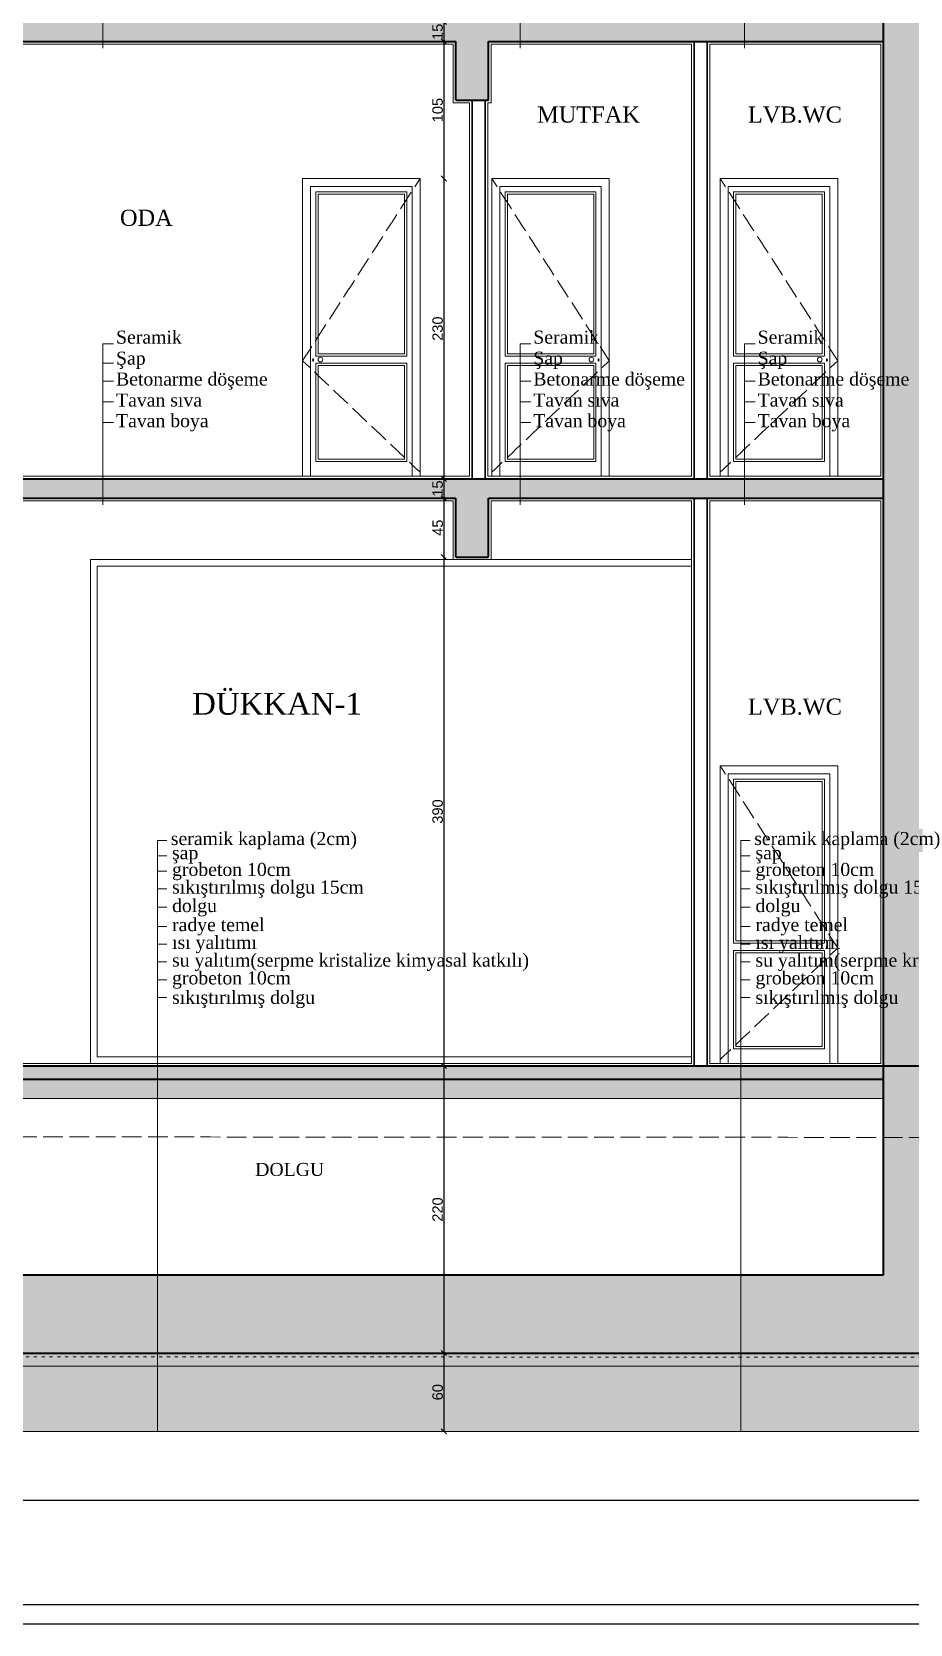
# Model space of a CAD drawing. Header units: centimetres. Extents: x 14449 to 53524, y -19051 to -10746.
# Drawn here: x 40898 to 41571, y -12946 to -11726 of the extents above; entities that cross this region are included whole.
import ezdxf

# ---------------------------------------------------------------- set-up
doc = ezdxf.new("R2010")
doc.units = ezdxf.units.CM
for name, pattern in [('ACAD_ISO03W100', [30, 12, -18]), ('DOT', [6.35, 0, -6.35]), ('IZDUSUM1', [20, 7.5, -5, 7.5, 0])]:
    doc.linetypes.add(name, pattern=pattern)
for name, color, linetype, lineweight in [('İNCE', 8, 'Continuous', 5), ('malzeme cizgisi', 242, 'Continuous', 20), ('P-TEFRİŞ', 253, 'Continuous', 5), ('P-ÖLÇÜ İÇ', 243, 'Continuous', 0), ('rtm-duv tugla', 22, 'Continuous', 35), ('rtm-izdusum-üst ince', 8, 'IZDUSUM1', 5), ('rtm-kesit katmanı-04', 33, 'Continuous', 25), ('rtm-kesit katmanı-05', 153, 'Continuous', 20), ('rtm-kesit katmanı-06', 136, 'Continuous', 15), ('rtm-mhl-yazı-malzeme', 7, 'Continuous', 13), ('rtm-sıva', 252, 'Continuous', 15), ('rtm-tarama-betonarme', 51, 'Continuous', 13), ('rtm-tas_betonarme', 50, 'Continuous', 40)]:
    doc.layers.add(name, color=color, linetype=linetype, lineweight=lineweight)
doc.styles.get("Standard").update_dxf_attribs({"font": 'arial.ttf'})
doc.styles.add('times new roman_1_18', font='times.ttf', dxfattribs={"height": 0.2})
doc.styles.add('ölçü', font='times.ttf', dxfattribs={"height": 10})
doc.dimstyles.new('İÇ ÖLÇÜ', dxfattribs={"dimtxt": 8, "dimasz": 4, "dimexe": 1.25, "dimexo": 0.625, "dimtad": 1, "dimdec": 0, "dimtxsty": 'Standard', "dimblk": 'OBLIQUE', "dimcen": 2.5, "dimse1": 1, "dimse2": 1, "dimclrd": 256, "dimclrt": 256, "dimadec": 0, "dimazin": 0, "dimtfac": 1, "dimtdec": 0, "dimtmove": 1, "dimatfit": 3, "dimldrblk": 'OBLIQUE', "dimfxl": 1, "dimarcsym": 0})

# ---------------------------------------------------------------- blocks, each defined once
blk = doc.blocks.new('gfsdhfdjfg')
at = {"layer": 'malzeme cizgisi'}
for points in [[(-6256, -2123), (-6256, -1670.1)], [(-6256, -1670.1), (-6248.9, -1670.1)], [(-6256, -1681.9), (-6248.9, -1681.9)], [(-6256, -1693.8), (-6248.9, -1693.8)], [(-6256, -1707.2), (-6248.9, -1707.2)], [(-6256, -1721.4), (-6248.9, -1721.4)], [(-6256, -1736), (-6248.9, -1736)], [(-6256, -1749.6), (-6248.9, -1749.6)], [(-6256, -1763.2), (-6248.9, -1763.2)], [(-6256, -1776.9), (-6248.9, -1776.9)], [(-6256, -1790.5), (-6248.9, -1790.5)]]:
    blk.add_lwpolyline(points, dxfattribs=at)
at = {"layer": 'rtm-mhl-yazı-malzeme', "linetype": 'Continuous', "lineweight": 0, "style": 'times new roman_1_18'}
for s, p in [(' seramik kaplama (2cm)', (-6249.5, -1673.7)), ('şap', (-6244.8, -1684.6)), ('grobeton 10cm', (-6244.8, -1697.4)), ('sıkıştırılmış dolgu 15cm', (-6244.8, -1710.9)), ('dolgu', (-6244.8, -1725.1)), ('radye temel ', (-6244.8, -1739.7)), ('ısı yalıtımı', (-6244.8, -1753.3)), ('su yalıtım(serpme kristalize kimyasal katkılı)', (-6244.8, -1766.9)), ('grobeton 10cm', (-6244.8, -1780.5)), ('sıkıştırılmış dolgu ', (-6244.8, -1795.4))]:
    blk.add_text(s, height=10, dxfattribs=at).set_placement(p)
blk = doc.blocks.new('_Oblique')
at = {"color": 0, "linetype": 'ByBlock', "lineweight": -2}
blk.add_line((-0.5, -0.5), (0.5, 0.5), dxfattribs=at)
blk = doc.blocks.new('*D4170')
at = {"layer": 'Defpoints', "color": 0, "lineweight": 30, "transparency": 16777216}
for p in [(41213.4, -11718.5), (41213.4, -11733.5), (41213.4, -11733.5)]:
    blk.add_point(p, dxfattribs=at)
at = {"layer": 'P-ÖLÇÜ İÇ', "lineweight": -2, "transparency": 16777216}
blk.add_line((41213.4, -11718.5), (41213.4, -11733.5), dxfattribs=at)
at = {"layer": 'P-ÖLÇÜ İÇ', "lineweight": -2, "transparency": 16777216, "xscale": 4, "yscale": 4, "zscale": 4}
for p, rotation in [((41213.4, -11718.5), 90), ((41213.4, -11733.5), 270)]:
    blk.add_blockref('_Oblique', p, dxfattribs=dict(at, rotation=rotation))
at = {"layer": 'P-ÖLÇÜ İÇ', "transparency": 16777216, "insert": (41208.6, -11726), "char_height": 8, "attachment_point": 5, "rotation": 90}
blk.add_mtext('15', dxfattribs=at)
blk = doc.blocks.new('*D4171')
at = {"layer": 'Defpoints', "color": 0, "lineweight": 30, "transparency": 16777216}
for p in [(41213.4, -11733.5), (41213.4, -11838.5), (41214.8, -11838.5)]:
    blk.add_point(p, dxfattribs=at)
at = {"layer": 'P-ÖLÇÜ İÇ', "lineweight": -2, "transparency": 16777216}
blk.add_line((41213.4, -11733.5), (41213.4, -11838.5), dxfattribs=at)
at = {"layer": 'P-ÖLÇÜ İÇ', "lineweight": -2, "transparency": 16777216, "xscale": 4, "yscale": 4, "zscale": 4}
for p, rotation in [((41213.4, -11733.5), 90), ((41213.4, -11838.5), 270)]:
    blk.add_blockref('_Oblique', p, dxfattribs=dict(at, rotation=rotation))
at = {"layer": 'P-ÖLÇÜ İÇ', "transparency": 16777216, "insert": (41208.6, -11786), "char_height": 8, "attachment_point": 5, "rotation": 90}
blk.add_mtext('105', dxfattribs=at)
blk = doc.blocks.new('*D4172')
at = {"layer": 'Defpoints', "color": 0, "lineweight": 30, "transparency": 16777216}
for p in [(41214.8, -11838.5), (41213.4, -12068.5), (41213.4, -12068.5)]:
    blk.add_point(p, dxfattribs=at)
at = {"layer": 'P-ÖLÇÜ İÇ', "lineweight": -2, "transparency": 16777216}
blk.add_line((41213.4, -11838.5), (41213.4, -12068.5), dxfattribs=at)
at = {"layer": 'P-ÖLÇÜ İÇ', "lineweight": -2, "transparency": 16777216, "xscale": 4, "yscale": 4, "zscale": 4}
for p, rotation in [((41213.4, -11838.5), 90), ((41213.4, -12068.5), 270)]:
    blk.add_blockref('_Oblique', p, dxfattribs=dict(at, rotation=rotation))
at = {"layer": 'P-ÖLÇÜ İÇ', "transparency": 16777216, "insert": (41208.6, -11953.5), "char_height": 8, "attachment_point": 5, "rotation": 90}
blk.add_mtext('230', dxfattribs=at)
blk = doc.blocks.new('*D4173')
at = {"layer": 'Defpoints', "color": 0, "lineweight": 30, "transparency": 16777216}
for p in [(41213.4, -12068.5), (41213.4, -12083.5), (41213.4, -12083.5)]:
    blk.add_point(p, dxfattribs=at)
at = {"layer": 'P-ÖLÇÜ İÇ', "lineweight": -2, "transparency": 16777216}
blk.add_line((41213.4, -12068.5), (41213.4, -12083.5), dxfattribs=at)
at = {"layer": 'P-ÖLÇÜ İÇ', "lineweight": -2, "transparency": 16777216, "xscale": 4, "yscale": 4, "zscale": 4}
for p, rotation in [((41213.4, -12068.5), 90), ((41213.4, -12083.5), 270)]:
    blk.add_blockref('_Oblique', p, dxfattribs=dict(at, rotation=rotation))
at = {"layer": 'P-ÖLÇÜ İÇ', "transparency": 16777216, "insert": (41208.6, -12076), "char_height": 8, "attachment_point": 5, "rotation": 90}
blk.add_mtext('15', dxfattribs=at)
blk = doc.blocks.new('*D4174')
at = {"layer": 'Defpoints', "color": 0, "lineweight": 30, "transparency": 16777216}
for p in [(41213.4, -12083.5), (41213.4, -12128.5), (41213.6, -12128.5)]:
    blk.add_point(p, dxfattribs=at)
at = {"layer": 'P-ÖLÇÜ İÇ', "lineweight": -2, "transparency": 16777216}
blk.add_line((41213.4, -12083.5), (41213.4, -12128.5), dxfattribs=at)
at = {"layer": 'P-ÖLÇÜ İÇ', "lineweight": -2, "transparency": 16777216, "xscale": 4, "yscale": 4, "zscale": 4}
for p, rotation in [((41213.4, -12083.5), 90), ((41213.4, -12128.5), 270)]:
    blk.add_blockref('_Oblique', p, dxfattribs=dict(at, rotation=rotation))
at = {"layer": 'P-ÖLÇÜ İÇ', "transparency": 16777216, "insert": (41208.7, -12106), "char_height": 8, "attachment_point": 5, "rotation": 90}
blk.add_mtext('45', dxfattribs=at)
blk = doc.blocks.new('*D4162')
at = {"layer": 'Defpoints', "color": 0, "lineweight": 30, "transparency": 16777216}
for p in [(41213.6, -12128.5), (41213.4, -12518.5), (41213.4, -12518.5)]:
    blk.add_point(p, dxfattribs=at)
at = {"layer": 'P-ÖLÇÜ İÇ', "lineweight": -2, "transparency": 16777216}
blk.add_line((41213.4, -12128.5), (41213.4, -12518.5), dxfattribs=at)
at = {"layer": 'P-ÖLÇÜ İÇ', "lineweight": -2, "transparency": 16777216, "xscale": 4, "yscale": 4, "zscale": 4}
for p, rotation in [((41213.4, -12128.5), 90), ((41213.4, -12518.5), 270)]:
    blk.add_blockref('_Oblique', p, dxfattribs=dict(at, rotation=rotation))
at = {"layer": 'P-ÖLÇÜ İÇ', "transparency": 16777216, "insert": (41208.6, -12323.5), "char_height": 8, "attachment_point": 5, "rotation": 90}
blk.add_mtext('390', dxfattribs=at)
blk = doc.blocks.new('*D4163')
at = {"layer": 'Defpoints', "color": 0, "lineweight": 30, "transparency": 16777216}
for p in [(41213.4, -12518.5), (41213.4, -12738.5), (41213.4, -12738.5)]:
    blk.add_point(p, dxfattribs=at)
at = {"layer": 'P-ÖLÇÜ İÇ', "lineweight": -2, "transparency": 16777216}
blk.add_line((41213.4, -12518.5), (41213.4, -12738.5), dxfattribs=at)
at = {"layer": 'P-ÖLÇÜ İÇ', "lineweight": -2, "transparency": 16777216, "xscale": 4, "yscale": 4, "zscale": 4}
for p, rotation in [((41213.4, -12518.5), 90), ((41213.4, -12738.5), 270)]:
    blk.add_blockref('_Oblique', p, dxfattribs=dict(at, rotation=rotation))
at = {"layer": 'P-ÖLÇÜ İÇ', "transparency": 16777216, "insert": (41208.6, -12628.5), "char_height": 8, "attachment_point": 5, "rotation": 90}
blk.add_mtext('220', dxfattribs=at)
blk = doc.blocks.new('*D4164')
at = {"layer": 'Defpoints', "color": 0, "lineweight": 30, "transparency": 16777216}
for p in [(41213.4, -12738.5), (41213.4, -12798.5), (41213.4, -12798.5)]:
    blk.add_point(p, dxfattribs=at)
at = {"layer": 'P-ÖLÇÜ İÇ', "lineweight": -2, "transparency": 16777216}
blk.add_line((41213.4, -12738.5), (41213.4, -12798.5), dxfattribs=at)
at = {"layer": 'P-ÖLÇÜ İÇ', "lineweight": -2, "transparency": 16777216, "xscale": 4, "yscale": 4, "zscale": 4}
for p, rotation in [((41213.4, -12738.5), 90), ((41213.4, -12798.5), 270)]:
    blk.add_blockref('_Oblique', p, dxfattribs=dict(at, rotation=rotation))
at = {"layer": 'P-ÖLÇÜ İÇ', "transparency": 16777216, "insert": (41208.6, -12768.5), "char_height": 8, "attachment_point": 5, "rotation": 90}
blk.add_mtext('60', dxfattribs=at)

msp = doc.modelspace()

# ---------------------------------------------------------------- hatches: boundary and pattern name
at = {"layer": 'İNCE'}
h = msp.add_hatch(dxfattribs=at)
h.set_pattern_fill('TRIANG', color=256)
h.set_pattern_definition([(60, (14086.807, -2365.1685), (-4.7625, 8.248892), [4.7625, -4.7625]), (120, (14086.807, -2365.1685), (-9.525, 5e-09), [4.7625, -4.7625]), (0, (14084.426, -2361.044), (4.7625, 8.248892), [4.7625, -4.7625])])
h.paths.add_polyline_path([(41550.1, -12543.5), (41550.1, -12528.5), (40495.2, -12528.5), (40495.2, -12543.5)])
h = msp.add_hatch(dxfattribs=at)
h.set_pattern_fill('TRIANG', color=256)
h.set_pattern_definition([(60, (23954.207, 3570.427), (-4.7625, 8.248892), [4.7625, -4.7625]), (120, (23954.207, 3570.427), (-9.525, 5e-09), [4.7625, -4.7625]), (0, (23951.826, 3574.551), (4.7625, 8.248892), [4.7625, -4.7625])])
h.paths.add_polyline_path([(43551.8, -12748.5), (43551.8, -12738.5), (40465.2, -12738.5), (40465.2, -12748.5)])
h = msp.add_hatch(dxfattribs=at)
h.set_pattern_fill('GRAVEL', color=256, scale=1.5)
h.set_pattern_definition([(228.012788, (14820.3899, -2372.0685), (-304.80000002, -342.89999998), [5.12582, -507.457255]), (184.969741, (14816.9609, -2375.8785), (457.19999982, 38.10000217), [8.79607, -870.810733]), (132.510447, (14808.1979, -2376.6405), (381.00000016, -419.09999985), [6.202223, -614.02084]), (267.273689, (14793.3389, -2386.1655), (38.10000008, 762), [8.01007, -792.99656]), (292.833654, (14792.9579, -2394.1665), (-190.50000002, 457.19999999), [7.854505, -777.597116]), (357.273689, (14796.0059, -2401.4055), (-762, 38.10000008), [8.01007, -792.99656]), (37.6942405, (14804.0069, -2401.7865), (-495.29999998, -381.00000003), [10.592905, -1048.69673]), (72.2553284, (14812.3889, -2395.3095), (266.70000007, 838.19999998), [10.000793, -990.07885]), (121.4295656, (14815.4369, -2385.7845), (-304.80000004, 495.29999997), [8.037195, -795.683185]), (175.236358, (14811.246, -2378.9265), (419.1, -38.10000007), [9.1757, -449.609054]), (222.397438, (14802.1019, -2378.1645), (-457.199999985, -419.100000016), [11.86617, -1174.751588]), (138.814075, (14831.058, -2386.5465), (-266.7, 228.6), [4.05007, -400.958487]), (171.4692344, (14828.0099, -2383.8795), (495.30000001, -76.19999991), [7.70523, -762.819585]), (225, (14820.39, -2382.736), (-5e-15, -38.1), [5.38814, -48.493397]), (203.19859, (14817.723, -2378.1645), (190.5, 76.2), [2.90162, -287.259336]), (291.80141, (14815.056, -2379.3075), (-38.1, 114.3), [4.103484, -201.071295]), (30.963757, (14816.58, -2383.1175), (114.3, 76.2), [6.664795, -215.49447]), (161.56505, (14822.295, -2379.688), (76.2, -38.1), [4.819307, -115.66347]), (16.38954, (14792.9579, -2379.3075), (381, 114.3), [6.75132, -668.3824]), (70.346176, (14799.4349, -2377.4025), (-152.40000001, -419.1), [5.663984, -560.733235]), (293.19859, (14822.295, -2372.0685), (-76.2, 190.5), [5.8032, -284.357754]), (343.61046, (14824.5809, -2377.4025), (-381.00000001, 114.29999997), [6.75132, -668.3824]), (339.443955, (14792.958, -2402.9295), (-190.5, 76.2), [6.51053, -319.016015]), (294.775141, (14799.0539, -2405.2155), (-190.50000023, 419.0999999), [5.45508, -540.0539]), (66.80141, (14822.676, -2410.1685), (76.2, 190.5), [5.8032, -284.357754]), (17.354025, (14824.9619, -2404.8345), (-495.29999999, -152.40000003), [6.38674, -632.28564]), (69.443955, (14804.007, -2410.1685), (-76.2, -190.5), [3.255264, -322.27128]), (101.309932, (14820.39, -2410.1685), (-38.1, 152.4), [1.94272, -192.329924]), (165.963757, (14820.009, -2408.2635), (114.3, -38.1), [7.854506, -149.23582]), (186.009006, (14812.3889, -2406.3585), (381, 38.10000002), [7.279005, -720.620473]), (303.690068, (14816.58, -2386.546), (-38.1, 76.2), [5.49486, -131.876645]), (353.1572266, (14819.6279, -2391.1185), (647.700000004, -76.199999966), [9.59335, -949.740136]), (60.945396, (14829.153, -2392.2615), (-152.4, -266.7), [3.922624, -388.340885]), (90, (14831.058, -2388.832), (-38.1, 38.1), [2.286, -35.814]), (120.256437, (14811.6269, -2405.2155), (152.39999998, -266.7), [5.293004, -524.00911]), (48.012787, (14808.9599, -2400.6435), (304.80000003, 342.89999998), [10.251643, -502.331433]), (0, (14815.818, -2393.023), (38.1, 38.1), [9.906, -28.194]), (325.3048465, (14825.7239, -2393.0235), (381.00000014, -266.6999998), [6.024143, -596.38975]), (254.054604, (14830.677, -2396.4525), (-38.1, -152.4), [5.547436, -271.82475]), (207.6459754, (14829.1529, -2401.7865), (-723.90000003, -380.99999995), [9.032176, -894.186966]), (175.426079, (14821.1519, -2405.9775), (-495.3, 38.1), [9.55544, -945.987697])])
h.paths.add_polyline_path([(43551.8, -12798.5), (43551.8, -12748.5), (40465.2, -12748.5), (40465.2, -12798.5)])
at = {"layer": 'rtm-tarama-betonarme'}
h = msp.add_hatch(dxfattribs=at)
h.set_pattern_fill('ANSI33', color=256, scale=1.5, style=0)
h.set_pattern_definition([(45, (14196.95, -4629.66), (-6.735192, 6.735192), []), (45, (14203.685, -4629.66), (-6.735192, 6.735192), [4.7625, -2.38125])])
h.paths.add_polyline_path([(41580.1, -11033.5), (41550.1, -11033.5), (41550.1, -12518.5), (41580.1, -12518.5)])
h = msp.add_hatch(dxfattribs=at)
h.set_pattern_fill('ANSI33', color=256, scale=1.5, style=0)
h.set_pattern_definition([(45, (14431.95, -4233.346), (-6.735192, 6.735192), []), (45, (14438.685, -4233.346), (-6.735192, 6.735192), [4.7625, -2.38125])])
h.paths.add_polyline_path([(41550.1, -11718.5), (40465.2, -11718.5), (40465.2, -11778.5), (40490.3, -11778.5), (40490.3, -11733.5), (40747.6, -11733.5), (40747.6, -11778.5), (40772.6, -11778.5), (40772.6, -11733.5), (41222.6, -11733.5), (41222.6, -11778.5), (41247.6, -11778.5), (41247.6, -11733.5), (41550.1, -11733.5)])
h = msp.add_hatch(dxfattribs=at)
h.set_pattern_fill('ANSI33', color=256, scale=1.5, style=0)
h.set_pattern_definition([(45, (14431.95, -4583.346), (-6.735192, 6.735192), []), (45, (14438.685, -4583.346), (-6.735192, 6.735192), [4.7625, -2.38125])])
h.paths.add_polyline_path([(40465.2, -12068.5), (40465.2, -12128.5), (40490.3, -12128.5), (40490.3, -12083.5), (40747.6, -12083.5), (40747.6, -12128.5), (40772.6, -12128.5), (40772.6, -12083.5), (41222.6, -12083.5), (41222.6, -12128.5), (41247.6, -12128.5), (41247.6, -12083.5), (41550.1, -12083.5), (41550.1, -12068.5)])
h = msp.add_hatch(dxfattribs=at)
h.set_pattern_fill('ANSI33', color=256, scale=1.5, style=0)
h.set_pattern_definition([(45, (10184.482, -4344.603), (-6.735192, 6.735192), []), (45, (10191.217, -4344.603), (-6.735192, 6.735192), [4.7625, -2.38125])])
h.paths.add_polyline_path([(43551.8, -12518.5), (43521.8, -12518.5), (43521.8, -12678.5), (42469.1, -12678.5), (42469.1, -12518.5), (42439.1, -12518.5), (42439.1, -12678.5), (41815.1, -12678.5), (41815.1, -12518.5), (41785.1, -12518.5), (41785.1, -12678.5), (41580.1, -12678.5), (41580.1, -12518.5), (41550.1, -12518.5), (41550.1, -12678.5), (40495.2, -12678.5), (40495.2, -12518.5), (40465.2, -12518.5), (40465.2, -12738.5), (43551.8, -12738.5)])
h = msp.add_hatch(dxfattribs=at)
h.set_pattern_fill('ANSI33', color=256, scale=1.5, style=0)
h.set_pattern_definition([(45, (14086.807, -2365.1685), (-6.735192, 6.735192), []), (45, (14093.542, -2365.1685), (-6.735192, 6.735192), [4.7625, -2.38125])])
h.paths.add_polyline_path([(41550.1, -12528.5), (41550.1, -12518.5), (40495.2, -12518.5), (40495.2, -12528.5)])

# ---------------------------------------------------------------- linework, layer by layer
at = {"color": 2, "lineweight": 25}
for p, q in [((40083.3, -12851.2), (43945.4, -12851.2)), ((40083.3, -12931.2), (43945.4, -12931.2))]:
    msp.add_line(p, q, dxfattribs=at)
msp.add_lwpolyline([(53524.4, -12946.2), (16573.4, -12946.2)], dxfattribs=at)
at = {"layer": 'malzeme cizgisi'}
for p, q in [((40952.1, -11615), (40952.1, -11738.5)), ((41271.7, -11615), (41271.7, -11738.5)), ((41443.7, -11615), (41443.7, -11738.5)), ((40960.2, -11965), (40952.1, -11965)), ((40952.1, -11965), (40952.1, -12088.5)), ((41279.9, -11965), (41271.7, -11965)), ((41271.7, -11965), (41271.7, -12088.5)), ((41451.8, -11965), (41443.7, -11965)), ((41443.7, -11965), (41443.7, -12088.5)), ((40960.2, -11980), (40952.1, -11980)), ((41279.9, -11980), (41271.7, -11980)), ((41451.8, -11980), (41443.7, -11980)), ((40952.1, -11993.7), (40960.2, -11993.7)), ((41271.7, -11993.7), (41279.9, -11993.7)), ((41443.7, -11993.7), (41451.8, -11993.7)), ((40952.1, -12009.5), (40960.2, -12009.5)), ((41271.7, -12009.5), (41279.9, -12009.5)), ((41443.7, -12009.5), (41451.8, -12009.5)), ((40952.1, -12025.3), (40960.2, -12025.3)), ((41271.7, -12025.3), (41279.9, -12025.3)), ((41443.7, -12025.3), (41451.8, -12025.3))]:
    msp.add_line(p, q, dxfattribs=at)
at = {"layer": 'rtm-duv tugla'}
for p, q in [((41405.1, -11733.5), (41405.1, -12068.5)), ((41415.1, -11733.5), (41415.1, -12068.5)), ((41235.1, -11778.5), (41235.1, -12068.5)), ((41245.1, -11778.5), (41245.1, -12068.5)), ((41405.1, -12083.5), (41405.1, -12518.5)), ((41415.1, -12083.5), (41415.1, -12518.5))]:
    msp.add_line(p, q, dxfattribs=at)
at = {"layer": 'rtm-izdusum-üst ince'}
msp.add_line((43748, -12574.5), (40278, -12572.5), dxfattribs=at)
at = {"layer": 'rtm-izdusum-üst ince', "lineweight": 9}
for points in [[(41195.1, -11838.5), (41105.1, -11978.1), (41195.1, -12063.5)], [(41250.1, -11838.5), (41340.1, -11978.1), (41250.1, -12063.5)], [(41425.1, -11838.5), (41515.1, -11978.1), (41425.1, -12063.5)], [(41425.1, -12288.5), (41515.1, -12428.1), (41425.1, -12513.5)]]:
    msp.add_lwpolyline(points, dxfattribs=at)
at = {"layer": 'rtm-kesit katmanı-04', "lineweight": 9}
for p, q in [((41111.2, -11844.6), (41111.2, -12066.5)), ((41111.2, -11844.6), (41189, -11844.6)), ((41189, -11844.6), (41189, -12066.5)), ((41334, -11844.6), (41256.2, -11844.6)), ((41256.2, -11844.6), (41256.2, -12066.5)), ((41334, -11844.6), (41334, -12066.5)), ((41509, -11844.6), (41431.2, -11844.6)), ((41431.2, -11844.6), (41431.2, -12066.5)), ((41509, -11844.6), (41509, -12066.5)), ((41509, -12294.6), (41431.2, -12294.6)), ((41431.2, -12294.6), (41431.2, -12516.5)), ((41509, -12294.6), (41509, -12516.5))]:
    msp.add_line(p, q, dxfattribs=at)
for points in [[(41195.1, -12066.5), (41195.1, -11838.5), (41105.1, -11838.5), (41105.1, -12066.5)], [(41250.1, -12066.5), (41250.1, -11838.5), (41340.1, -11838.5), (41340.1, -12066.5)], [(41425.1, -12066.5), (41425.1, -11838.5), (41515.1, -11838.5), (41515.1, -12066.5)], [(41425.1, -12516.5), (41425.1, -12288.5), (41515.1, -12288.5), (41515.1, -12516.5)]]:
    msp.add_lwpolyline(points, dxfattribs=at)
at = {"layer": 'rtm-kesit katmanı-05', "lineweight": 9}
for p, q in [((41115.2, -11979.9), (41184.9, -11979.9)), ((41115.3, -11974.5), (41184.9, -11974.5)), ((41329.8, -11974.5), (41260.2, -11974.5)), ((41329.9, -11979.9), (41260.2, -11979.9)), ((41504.8, -11974.5), (41435.2, -11974.5)), ((41504.9, -11979.9), (41435.2, -11979.9)), ((41504.8, -12424.5), (41435.2, -12424.5)), ((41504.9, -12429.9), (41435.2, -12429.9))]:
    msp.add_line(p, q, dxfattribs=at)
for points in [[(41184.9, -11974.5), (41184.9, -11848.6), (41115.2, -11848.6)], [(41115.2, -11848.6), (41115.2, -11974.5)], [(41260.2, -11974.5), (41260.2, -11848.6), (41329.9, -11848.6)], [(41329.9, -11848.6), (41329.9, -11974.5)], [(41435.2, -11974.5), (41435.2, -11848.6), (41504.9, -11848.6)], [(41504.9, -11848.6), (41504.9, -11974.5)], [(41115.2, -11979.9), (41115.2, -12055.4), (41184.9, -12055.4), (41184.9, -11979.9)], [(41183.2, -11981.7), (41117, -11981.7), (41117, -12053.6), (41183.2, -12053.6), (41183.2, -11981.7)], [(41329.9, -11979.9), (41329.9, -12055.4), (41260.2, -12055.4), (41260.2, -11979.9)], [(41262, -11981.7), (41328.2, -11981.7), (41328.2, -12053.6), (41262, -12053.6), (41262, -11981.7)], [(41504.9, -11979.9), (41504.9, -12055.4), (41435.2, -12055.4), (41435.2, -11979.9)], [(41437, -11981.7), (41503.2, -11981.7), (41503.2, -12053.6), (41437, -12053.6), (41437, -11981.7)], [(41435.2, -12424.5), (41435.2, -12298.6), (41504.9, -12298.6)], [(41504.9, -12298.6), (41504.9, -12424.5)], [(41504.9, -12429.9), (41504.9, -12505.4), (41435.2, -12505.4), (41435.2, -12429.9)], [(41437, -12431.7), (41503.2, -12431.7), (41503.2, -12503.6), (41437, -12503.6), (41437, -12431.7)]]:
    msp.add_lwpolyline(points, dxfattribs=at)
for points in [[(41117, -11850.4), (41117, -11972.7), (41183.2, -11972.7), (41183.2, -11850.4), (41117, -11850.4)], [(41328.2, -11850.4), (41328.2, -11972.7), (41262, -11972.7), (41262, -11850.4), (41328.2, -11850.4)], [(41503.2, -11850.4), (41503.2, -11972.7), (41437, -11972.7), (41437, -11850.4), (41503.2, -11850.4)], [(41503.2, -12300.4), (41503.2, -12422.7), (41437, -12422.7), (41437, -12300.4), (41503.2, -12300.4)]]:
    msp.add_lwpolyline(points, close=True, dxfattribs=at)
at = {"layer": 'rtm-kesit katmanı-06', "lineweight": 9}
for centre in [(41118.8, -11977.2), (41326.4, -11977.2), (41501.4, -11977.2), (41501.4, -12427.2)]:
    msp.add_circle(centre, 1.78, dxfattribs=at)
at = {"layer": 'rtm-kesit katmanı-06', "lineweight": 9, "extrusion": (0, 0, -1)}
msp.add_ellipse((41113.2, -11977.5), major_axis=(0, 0.931), ratio=0.398742, start_param=3.141593, end_param=9.424778, dxfattribs=at)
at = {"layer": 'rtm-kesit katmanı-06', "lineweight": 9}
for centre in [(41331.9, -11977.5), (41506.9, -11977.5), (41506.9, -12427.5)]:
    msp.add_ellipse(centre, major_axis=(0, 0.931), ratio=0.398742, start_param=3.141593, end_param=9.424778, dxfattribs=at)
at = {"layer": 'rtm-sıva'}
for p, q in [((40495.2, -12543.5), (41550.1, -12543.5)), ((40465.2, -12748.5), (43551.8, -12748.5)), ((40465.2, -12798.5), (43551.8, -12798.5))]:
    msp.add_line(p, q, dxfattribs=at)
for points in [[(40775.1, -12066.5), (41233.1, -12066.5), (41233.1, -11780.5), (41220.6, -11780.5), (41220.6, -11735.5), (40775.1, -11735.5)], [(41247.1, -12066.5), (41403.1, -12066.5), (41403.1, -11735.5), (41249.6, -11735.5), (41249.6, -11780.5), (41247.1, -11780.5)], [(41417.1, -12066.5), (41548.1, -12066.5), (41548.1, -11735.5), (41417.1, -11735.5)], [(41403.1, -12516.5), (41403.1, -12085.5), (41249.6, -12085.5), (41249.6, -12130.5), (41220.6, -12130.5), (41220.6, -12085.5), (40774.6, -12085.5), (40774.6, -12130.5), (40745.6, -12130.5), (40745.6, -12085.5), (40492.3, -12085.5), (40492.3, -12130.5), (40482.2, -12130.5), (40482.2, -12516.5)], [(41417.1, -12085.5), (41548.1, -12085.5), (41548.1, -12516.5), (41417.1, -12516.5)]]:
    msp.add_lwpolyline(points, close=True, dxfattribs=at)
for points in [[(41403.1, -12130.5), (40942.6, -12130.5), (40942.6, -12516.5)], [(41403.1, -12135.5), (40947.6, -12135.5), (40947.6, -12511.5), (41403.1, -12511.5)], [(40942.6, -12516.5), (41314.1, -12516.5)]]:
    msp.add_lwpolyline(points, dxfattribs=at)
at = {"layer": 'rtm-sıva', "color": 3, "linetype": 'ACAD_ISO03W100', "ltscale": 0.2}
msp.add_lwpolyline([(40461.2, -12538.5), (40461.2, -12741.5), (43554.9, -12741.6), (43554.9, -12538.5)], dxfattribs=at)
at = {"layer": 'rtm-tas_betonarme'}
for p, q in [((41550.1, -12678.5), (41550.1, -11033.5)), ((40772.6, -11733.5), (41222.6, -11733.5)), ((41222.6, -11778.5), (41222.6, -11733.5)), ((41247.6, -11733.5), (41550.1, -11733.5)), ((41247.6, -11778.5), (41247.6, -11733.5)), ((41222.6, -11778.5), (41247.6, -11778.5)), ((40465.2, -12068.5), (41550.1, -12068.5)), ((40772.6, -12083.5), (41222.6, -12083.5)), ((41222.6, -12128.5), (41222.6, -12083.5)), ((41247.6, -12083.5), (41550.1, -12083.5)), ((41247.6, -12128.5), (41247.6, -12083.5)), ((41222.6, -12128.5), (41247.6, -12128.5)), ((40465.2, -12518.5), (41580.1, -12518.5)), ((40495.2, -12528.5), (41550.1, -12528.5)), ((40495.2, -12678.5), (41550.1, -12678.5)), ((40465.2, -12738.5), (43551.8, -12738.5))]:
    msp.add_line(p, q, dxfattribs=at)

# ---------------------------------------------------------------- block references
at = {"layer": 'P-TEFRİŞ', "linetype": 'DOT'}
for p in [(47249.9, -10675.5), (47696.9, -10675.5)]:
    msp.add_blockref('gfsdhfdjfg', p, dxfattribs=at)

# ---------------------------------------------------------------- texts
at = {"layer": 'rtm-mhl-yazı-malzeme', "style": 'ölçü'}
for s, height, p in [('MUTFAK', 12.35, (41284.8, -11795.6)), ('LVB.WC', 12.35, (41446.3, -11795.6)), ('ODA', 12.35, (40965.2, -11874.7)), ('LVB.WC', 12.35, (41446.3, -12249.3)), ('DOLGU', 10, (41068.8, -12602.8))]:
    msp.add_text(s, height=height, dxfattribs=at).set_placement(p)
at = {"layer": 'rtm-mhl-yazı-malzeme', "linetype": 'Continuous', "lineweight": 0, "style": 'times new roman_1_18'}
for s, p in [('Seramik', (40962.2, -11965)), ('Seramik', (41281.9, -11965)), ('Seramik', (41453.8, -11965)), ('Şap', (40962.2, -11981.1)), ('Şap', (41281.9, -11981.1)), ('Şap', (41453.8, -11981.1)), ('Betonarme döşeme', (40962.2, -11997.1)), ('Betonarme döşeme', (41281.9, -11997.1)), ('Betonarme döşeme', (41453.8, -11997.1)), ('Tavan sıva', (40962.2, -12013.2)), ('Tavan sıva', (41281.9, -12013.2)), ('Tavan sıva', (41453.8, -12013.2)), ('Tavan boya', (40962.2, -12029)), ('Tavan boya', (41281.9, -12029)), ('Tavan boya', (41453.8, -12029))]:
    msp.add_text(s, height=10, dxfattribs=at).set_placement(p)
at = {"layer": 'rtm-mhl-yazı-malzeme', "lineweight": 30, "style": 'ölçü'}
msp.add_text('DÜKKAN-1', height=16.67, dxfattribs=at).set_placement((41020.5, -12249.3))

# ---------------------------------------------------------------- dimensions: what is measured, and where the dimension line sits
at = {"layer": 'P-ÖLÇÜ İÇ'}
for base, p1, p2, picture, middle in [((41213.4, -11733.5), (41213.4, -11718.5), (41213.4, -11733.5), '*D4170', (41208.6, -11726)), ((41213.4, -11838.5), (41213.4, -11733.5), (41214.8, -11838.5), '*D4171', (41208.6, -11786)), ((41213.4, -12068.5), (41214.8, -11838.5), (41213.4, -12068.5), '*D4172', (41208.6, -11953.5)), ((41213.4, -12083.5), (41213.4, -12068.5), (41213.4, -12083.5), '*D4173', (41208.6, -12076)), ((41213.4, -12128.5), (41213.4, -12083.5), (41213.6, -12128.5), '*D4174', (41208.7, -12106)), ((41213.4, -12518.5), (41213.6, -12128.5), (41213.4, -12518.5), '*D4162', (41208.6, -12323.5)), ((41213.4, -12738.5), (41213.4, -12518.5), (41213.4, -12738.5), '*D4163', (41208.6, -12628.5)), ((41213.4, -12798.5), (41213.4, -12738.5), (41213.4, -12798.5), '*D4164', (41208.6, -12768.5))]:
    dim = msp.add_linear_dim(base=base, p1=p1, p2=p2, angle=90, dimstyle='İÇ ÖLÇÜ', dxfattribs=at)
    dim.commit()
    dim.dimension.update_dxf_attribs({"geometry": picture, "text_midpoint": middle})

doc.saveas('drawing.dxf')
